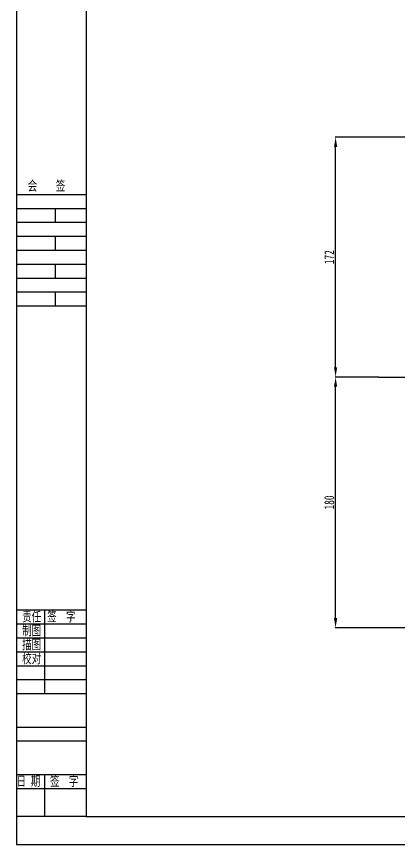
# Model space of a CAD drawing. Header units: millimetres. Extents: x 0 to 841, y 0 to 594.
# Drawn here: x 0.2 to 137.6, y 0 to 297 of the extents above; entities that cross this region are included whole.
import ezdxf

# ---------------------------------------------------------------- set-up
doc = ezdxf.new("R2010")
doc.units = ezdxf.units.MM
doc.linetypes.add('CENTER2', pattern=[28.575, 19.05, -3.175, 3.175, -3.175])
for name, color, linetype in [('中心线', 10, 'CENTER2'), ('标注层', 7, 'Continuous'), ('粗实线', 5, 'Continuous'), ('细实线', 7, 'Continuous')]:
    doc.layers.add(name, color=color, linetype=linetype)
doc.styles.add('仿宋3.5', font='', dxfattribs={"width": 0.7, "height": 3.5})
doc.styles.get('仿宋3.5').set_extended_font_data('FangSong')
doc.dimstyles.new('Scale_1_1_φ$0', dxfattribs={"dimtxt": 3.5, "dimasz": 3.5, "dimexe": 0.18, "dimexo": 0.0625, "dimgap": 0.5, "dimtad": 1, "dimtoh": 1, "dimdec": 3, "dimdsep": 46, "dimtxsty": '仿宋3.5', "dimcen": 0.09, "dimadec": 0, "dimazin": 2, "dimtp": 0.089, "dimtfac": 0.7, "dimtdec": 3, "dimtmove": 2, "dimatfit": 3, "dimfxl": 1, "dimarcsym": 0})

# ---------------------------------------------------------------- blocks, each defined once
blk = doc.blocks.new('*D14')
at = {"layer": 'Defpoints', "color": 0, "transparency": 16777216}
for p in [(114.7, 253.69), (200.44, 253.69), (130.28, 167.69)]:
    blk.add_point(p, dxfattribs=at)
at = {"layer": '标注层', "color": 0, "lineweight": -2, "transparency": 16777216}
for p, q in [((200.38, 253.69), (114.52, 253.69)), ((114.7, 171.19), (114.7, 250.19)), ((130.21, 167.69), (114.52, 167.69))]:
    blk.add_line(p, q, dxfattribs=at)
at = {"layer": '标注层', "color": 0, "transparency": 16777216}
for points in [[(114.12, 250.19), (115.28, 250.19), (114.7, 253.69)], [(114.12, 171.19), (115.28, 171.19), (114.7, 167.69)]]:
    blk.add_solid(points, dxfattribs=at)
at = {"layer": '标注层', "color": 0, "transparency": 16777216, "insert": (112.43, 210.69), "char_height": 3.5, "attachment_point": 5, "rotation": 90, "style": '仿宋3.5'}
blk.add_mtext('172', dxfattribs=at)
blk = doc.blocks.new('*D15')
at = {"layer": 'Defpoints', "color": 0, "transparency": 16777216}
for p in [(114.7, 167.69), (130.28, 167.69), (265.44, 77.69)]:
    blk.add_point(p, dxfattribs=at)
at = {"layer": '标注层', "color": 0, "lineweight": -2, "transparency": 16777216}
for p, q in [((130.21, 167.69), (114.52, 167.69)), ((114.7, 81.19), (114.7, 164.19)), ((265.38, 77.69), (114.52, 77.69))]:
    blk.add_line(p, q, dxfattribs=at)
at = {"layer": '标注层', "color": 0, "transparency": 16777216}
for points in [[(114.12, 164.19), (115.28, 164.19), (114.7, 167.69)], [(114.12, 81.19), (115.28, 81.19), (114.7, 77.69)]]:
    blk.add_solid(points, dxfattribs=at)
at = {"layer": '标注层', "color": 0, "transparency": 16777216, "insert": (112.43, 122.69), "char_height": 3.5, "attachment_point": 5, "rotation": 90, "style": '仿宋3.5'}
blk.add_mtext('180', dxfattribs=at)

msp = doc.modelspace()

# ---------------------------------------------------------------- linework, layer by layer
at = {"layer": '中心线'}
msp.add_line((130.2752, 167.6904), (354.7362, 167.6904), dxfattribs=at)
at = {"layer": '粗实线'}
for p, q in [((25.1792, 584), (25.1792, 10)), ((25.1792, 10), (831.1792, 10))]:
    msp.add_line(p, q, dxfattribs=at)
at = {"layer": '细实线'}
for p, q in [((0.1792, 594), (0.1792, 0)), ((25.1792, 233.0688), (0.1792, 233.0688)), ((25.1792, 228.0688), (0.1792, 228.0688)), ((14.1792, 223.0688), (14.1792, 228.0688)), ((25.1792, 223.0688), (0.1792, 223.0688)), ((25.1792, 218.0688), (0.1792, 218.0688)), ((14.1792, 213.0688), (14.1792, 218.0688)), ((25.1792, 213.0688), (0.1792, 213.0688)), ((25.1792, 208.0688), (0.1792, 208.0688)), ((14.1792, 203.0688), (14.1792, 208.0688)), ((25.1792, 203.0688), (0.1792, 203.0688)), ((25.1792, 198.0688), (0.1792, 198.0688)), ((14.1792, 193.0688), (14.1792, 198.0688)), ((25.1792, 193.0688), (0.1792, 193.0688)), ((25.1792, 84), (0.1792, 84)), ((10.1792, 84), (10.1792, 54)), ((25.1792, 79), (0.1792, 79)), ((25.1792, 74), (0.1792, 74)), ((25.1792, 69), (0.1792, 69)), ((25.1792, 64), (0.1792, 64)), ((25.1792, 59), (0.1792, 59)), ((25.1792, 54), (0.1792, 54)), ((25.1792, 42), (0.1792, 42)), ((25.1792, 37), (0.1792, 37)), ((25.1792, 25), (0.1792, 25)), ((10.1792, 25), (10.1792, 10)), ((25.1792, 20), (0.1792, 20)), ((25.1792, 10), (0.1792, 10)), ((0.1792, 0), (841.1792, 0))]:
    msp.add_line(p, q, dxfattribs=at)

# ---------------------------------------------------------------- texts
at = {"layer": '细实线', "style": '仿宋3.5', "width": 0.7}
for s, p in [('会    签', (4.1792, 234.5688)), ('责任', (2.1792, 80)), ('签  字', (11.1792, 80)), ('制图', (2.1792, 75)), ('描图', (2.1792, 70)), ('校对', (2.1792, 65)), ('日 期', (0.1792, 21)), ('签  字', (12.1792, 21))]:
    msp.add_text(s, height=3.5, dxfattribs=at).set_placement(p)

# ---------------------------------------------------------------- dimensions: what is measured, and where the dimension line sits
at = {"layer": '标注层'}
for base, p1, p2, text, picture, middle in [((114.6991, 253.6904), (130.2752, 167.6904), (200.4381, 253.6904), '172', '*D14', (112.4291, 210.6904)), ((114.6991, 167.6904), (265.4381, 77.6904), (130.2752, 167.6904), '180', '*D15', (112.4291, 122.6904))]:
    dim = msp.add_linear_dim(base=base, p1=p1, p2=p2, angle=90, text=text, dimstyle='Scale_1_1_φ$0', override={"dimpost": 'φ<>'}, dxfattribs=at)
    dim.commit()
    dim.dimension.update_dxf_attribs({"geometry": picture, "text_midpoint": middle})

doc.saveas('drawing.dxf')
